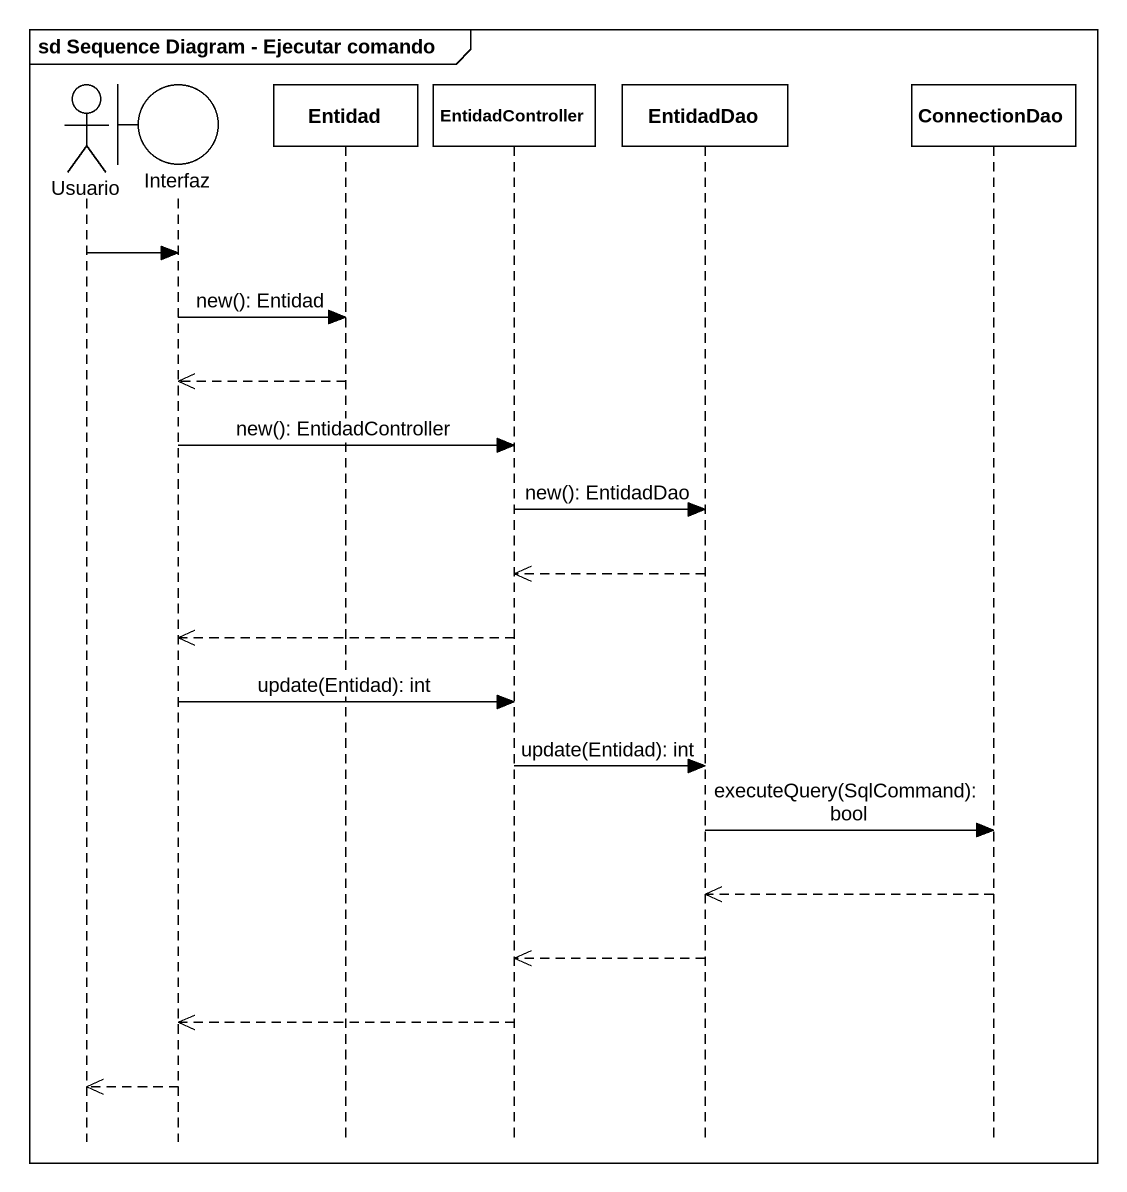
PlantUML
@startuml
mainframe sd Sequence Diagram - Ejecutar comando
hide footbox
actor Usuario
boundary Interfaz
participant Entidad
participant EntidadController
participant EntidadDao
participant ConnectionDao

Usuario -> Interfaz
Interfaz -> Entidad : new(): Entidad
Entidad -->> Interfaz
Interfaz -> EntidadController : new(): EntidadController
EntidadController -> EntidadDao : new(): EntidadDao
EntidadDao -->> EntidadController
EntidadController -->> Interfaz
Interfaz -> EntidadController : update(Entidad): int
EntidadController -> EntidadDao : update(Entidad): int
EntidadDao -> ConnectionDao : executeQuery(SqlCommand): bool
ConnectionDao -->> EntidadDao
EntidadDao -->> EntidadController
EntidadController -->> Interfaz
Interfaz -->> Usuario
@enduml
